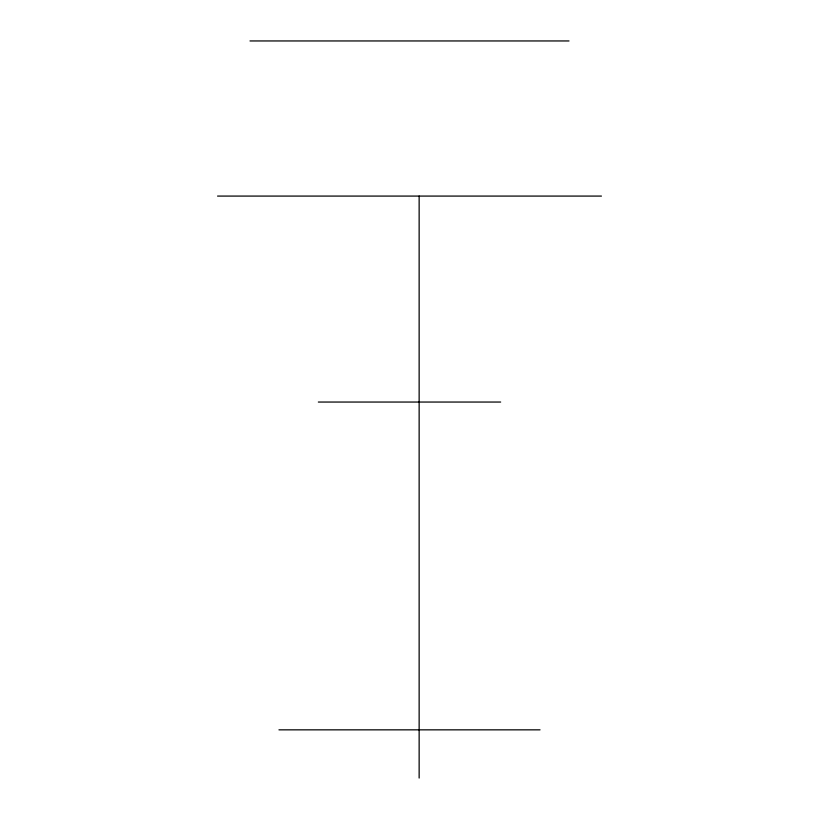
<?xml version="1.0" encoding="UTF-8"?>
<svg xmlns="http://www.w3.org/2000/svg" width="819" height="819" viewBox="0 0 819 819"><rect width="100%" height="100%" fill="white"/><g stroke="black" fill="none" stroke-linecap="round" stroke-linejoin="round"><path stroke-width="1.23" d="M249.99 40.95L569.01 40.95M217.557 196.079L601.443 196.079M318.345 402.047L500.655 402.047M278.951 729.842L540.049 729.842M419.144 196.079L419.144 778.05"/></g></svg>
